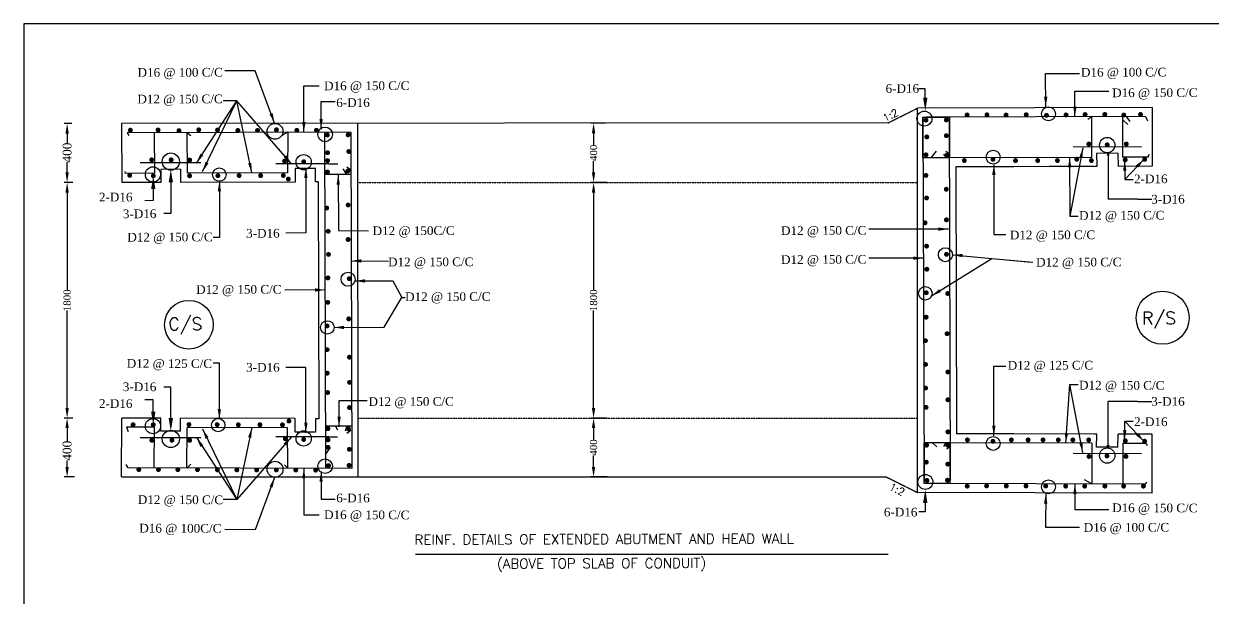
# Model space of a CAD drawing. Extents: x -298162 to 1078160, y -513173 to -216568.
# Drawn here: x 225857 to 267069, y -436826 to -416931 of the extents above; entities that cross this region are included whole.
import ezdxf

# ---------------------------------------------------------------- set-up
doc = ezdxf.new("R2010")
doc.units = 0
doc.header["$MEASUREMENT"] = 0
doc.linetypes.add('DASHED', pattern=[0.75, 0.5, -0.25])
doc.layers.get('DEFPOINTS').update_dxf_attribs({"linetype": 'CONTINUOUS'})
doc.layers.add('LINE', color=7, linetype='CONTINUOUS')
doc.styles.add('BIG', font='ROMANT.SHX')
doc.styles.add('SMALL', font='ROMANS.SHX')
doc.styles.get("Standard").update_dxf_attribs({"font": 'times.ttf', "height": 250})
doc.dimstyles.new('3', dxfattribs={"dimtxt": 225, "dimasz": 350, "dimexe": 100, "dimexo": 25, "dimgap": 9, "dimtad": 0, "dimdec": 0, "dimzin": 0, "dimdsep": 46, "dimtxsty": 'Standard', "dimcen": 0, "dimclrt": 256, "dimadec": 0, "dimazin": 0, "dimtfac": 1, "dimtdec": 0, "dimtofl": 0, "dimtmove": 2, "dimatfit": 3, "dimfxl": 1, "dimtolj": 1, "dimtzin": 0, "dimarcsym": 0})

# ---------------------------------------------------------------- blocks, each defined once
blk = doc.blocks.new('*D803')
at = {"layer": 'DEFPOINTS', "color": 0, "lineweight": -2}
for p in [(246082, -422430), (245600, -430586), (246082, -430586)]:
    blk.add_point(p, dxfattribs=at)
at = {"layer": 'LINE', "color": 0, "lineweight": -2}
for p, q in [((246057, -422430), (245500, -422430)), ((245600, -422780), (245600, -426158)), ((245600, -430236), (245600, -426858)), ((246057, -430586), (245500, -430586))]:
    blk.add_line(p, q, dxfattribs=at)
for points in [[(245541, -422780), (245658, -422780), (245600, -422430)], [(245541, -430236), (245658, -430236), (245600, -430586)]]:
    blk.add_solid(points, dxfattribs=at)
at = {"layer": 'LINE', "insert": (245600, -426508), "char_height": 250, "attachment_point": 5, "rotation": 90}
blk.add_mtext('\\A1;1800', dxfattribs=at)
blk = doc.blocks.new('*D804')
at = {"layer": 'DEFPOINTS', "color": 0, "lineweight": -2}
for p in [(227578, -422430), (227359, -430586), (227578, -430586)]:
    blk.add_point(p, dxfattribs=at)
at = {"layer": 'LINE', "color": 0, "lineweight": -2}
for p, q in [((227553, -422430), (227259, -422430)), ((227359, -422780), (227359, -426158)), ((227359, -430236), (227359, -426858)), ((227553, -430586), (227259, -430586))]:
    blk.add_line(p, q, dxfattribs=at)
for points in [[(227300, -422780), (227417, -422780), (227359, -422430)], [(227300, -430236), (227417, -430236), (227359, -430586)]]:
    blk.add_solid(points, dxfattribs=at)
at = {"layer": 'LINE', "insert": (227359, -426508), "char_height": 250, "attachment_point": 5, "rotation": 90}
blk.add_mtext('\\A1;1800', dxfattribs=at)
blk = doc.blocks.new('*D806')
at = {"layer": 'DEFPOINTS', "color": 0, "lineweight": -2}
for p in [(227583, -430586), (227359, -432628), (227635, -432628)]:
    blk.add_point(p, dxfattribs=at)
at = {"layer": 'LINE', "color": 0, "lineweight": -2}
for p, q in [((227558, -430586), (227259, -430586)), ((227359, -430936), (227359, -431383)), ((227359, -432278), (227359, -432054)), ((227610, -432628), (227259, -432628))]:
    blk.add_line(p, q, dxfattribs=at)
for points in [[(227300, -430936), (227417, -430936), (227359, -430586)], [(227300, -432278), (227417, -432278), (227359, -432628)]]:
    blk.add_solid(points, dxfattribs=at)
at = {"layer": 'LINE', "insert": (227359, -431718), "char_height": 250, "attachment_point": 5, "rotation": 90}
blk.add_mtext('\\A1;{\\H1.222x;\\C7;400}', dxfattribs=at)
blk = doc.blocks.new('*D808')
at = {"layer": 'DEFPOINTS', "color": 0, "lineweight": -2}
for p in [(246082, -430586), (245600, -432628), (246094, -432628)]:
    blk.add_point(p, dxfattribs=at)
at = {"layer": 'LINE', "color": 0, "lineweight": -2}
for p, q in [((246057, -430586), (245500, -430586)), ((245600, -430936), (245600, -431330)), ((245600, -432278), (245600, -431883)), ((246069, -432628), (245500, -432628))]:
    blk.add_line(p, q, dxfattribs=at)
for points in [[(245541, -430936), (245658, -430936), (245600, -430586)], [(245541, -432278), (245658, -432278), (245600, -432628)]]:
    blk.add_solid(points, dxfattribs=at)
at = {"layer": 'LINE', "insert": (245600, -431607), "char_height": 250, "attachment_point": 5, "rotation": 90}
blk.add_mtext('\\A1;400', dxfattribs=at)
blk = doc.blocks.new('*D809')
at = {"layer": 'DEFPOINTS', "color": 0, "lineweight": -2}
for p in [(227541, -420388), (227359, -422424), (227564, -422424)]:
    blk.add_point(p, dxfattribs=at)
at = {"layer": 'LINE', "color": 0, "lineweight": -2}
for p, q in [((227516, -420388), (227259, -420388)), ((227359, -420738), (227359, -421055)), ((227359, -422074), (227359, -421727)), ((227539, -422424), (227259, -422424))]:
    blk.add_line(p, q, dxfattribs=at)
for points in [[(227300, -420738), (227417, -420738), (227359, -420388)], [(227300, -422074), (227417, -422074), (227359, -422424)]]:
    blk.add_solid(points, dxfattribs=at)
at = {"layer": 'LINE', "insert": (227359, -421391), "char_height": 250, "attachment_point": 5, "rotation": 90}
blk.add_mtext('\\A1;{\\H1.222x;\\C7;400}', dxfattribs=at)
blk = doc.blocks.new('*D811')
at = {"layer": 'DEFPOINTS', "color": 0, "lineweight": -2}
for p in [(246038, -420373), (245600, -422430), (246038, -422430)]:
    blk.add_point(p, dxfattribs=at)
at = {"layer": 'LINE', "color": 0, "lineweight": -2}
for p, q in [((246013, -420373), (245500, -420373)), ((245600, -420723), (245600, -421125)), ((245600, -422080), (245600, -421678)), ((246013, -422430), (245500, -422430))]:
    blk.add_line(p, q, dxfattribs=at)
for points in [[(245541, -420723), (245658, -420723), (245600, -420373)], [(245541, -422080), (245658, -422080), (245600, -422430)]]:
    blk.add_solid(points, dxfattribs=at)
at = {"layer": 'LINE', "insert": (245600, -421401), "char_height": 250, "attachment_point": 5, "rotation": 90}
blk.add_mtext('\\A1;400', dxfattribs=at)

msp = doc.modelspace()

# ---------------------------------------------------------------- linework, layer by layer
at = {"layer": 'LINE', "color": 0}
for p, q in [((233871.088, -418560.502), (232825.179, -418563.757)), ((257090.721, -419181.294), (256868.596, -419181.985)), ((257091.688, -419491.868), (257090.721, -419181.294)), ((256823.064, -433165.296), (256823.064, -419850.773)), ((264952.394, -419825.471), (264958.749, -421867.336)), ((255797.499, -420363.555), (229242.442, -420388.422)), ((257012.796, -420167.809), (257049.261, -432737.823)), ((264726.509, -420143.801), (257134.537, -420167.43)), ((257920.292, -420164.984), (257956.756, -432734.853)), ((262861.139, -420149.606), (262727.146, -420247.132)), ((262865.531, -421560.843), (262861.139, -420149.606)), ((263941.911, -421557.493), (263937.537, -420152.025)), ((263937.854, -420253.892), (264106.819, -420415.405)), ((264057.806, -420145.882), (264180.266, -420312.658)), ((229242.442, -420388.422), (229248.797, -422430.287)), ((237184.017, -420681.332), (229433.59, -420705.34)), ((229433.59, -420705.34), (229496.188, -420797.947)), ((230377.8, -420702.515), (230382.178, -422109.133)), ((231512.169, -420698.985), (231516.547, -422105.603)), ((231512.169, -420698.985), (231642.17, -420800.203)), ((235003.47, -420689.645), (234794.512, -420801.211)), ((235003.475, -420688.118), (234998.794, -422094.765)), ((236276.521, -420684.156), (236312.774, -432332.025)), ((237184.017, -420681.332), (237220.287, -432334.85)), ((237448.046, -432627.646), (237436.241, -420380.749)), ((257927.19, -421571.179), (257019.694, -421574.003)), ((260001.377, -421565.139), (257207.915, -421573.833)), ((257297.805, -421571.179), (257478.84, -421339.057)), ((257823.946, -421571.179), (257740.142, -421441.023)), ((257927.19, -421443.226), (257804.099, -421350.67)), ((262865.517, -421556.225), (258151.543, -421570.896)), ((264579.325, -421195.13), (262215.278, -421202.487)), ((263769.755, -421417.285), (263029.863, -421419.587)), ((263029.863, -421419.587), (263031.275, -421873.335)), ((263769.745, -421413.877), (263771.167, -421871.032)), ((264730.887, -421550.419), (263941.897, -421552.874)), ((264812.662, -421550.419), (263941.897, -421552.874)), ((231987.947, -421741.134), (229885.151, -421747.679)), ((231289.25, -421970.185), (230608.628, -421972.303)), ((230608.628, -421972.303), (230610.04, -422426.051)), ((231289.25, -421970.185), (231290.662, -422423.932)), ((236422.401, -421778.614), (234594.672, -421784.303)), ((235964.638, -421938.911), (235260.837, -421941.102)), ((235260.837, -421941.102), (235262.302, -422411.571)), ((235966.096, -422407.401), (235964.638, -421938.911)), ((236422.401, -421778.614), (236735.264, -421777.64)), ((237055.179, -422148.91), (236918.7, -421955)), ((237190.499, -421997.465), (237045.918, -421892.145)), ((263031.275, -421873.335), (258152.532, -421888.52)), ((260158.747, -421882.276), (258152.532, -421888.52)), ((258152.532, -421888.52), (258178.564, -431127.63)), ((260158.747, -421882.276), (258972.531, -421885.968)), ((260158.747, -421882.276), (260081.788, -421882.515)), ((260158.747, -421882.276), (260081.788, -421882.515)), ((262916.884, -421873.691), (261400.925, -421878.409)), ((263031.275, -421873.335), (262954.315, -421873.575)), ((263031.275, -421873.335), (262954.315, -421873.575)), ((264958.749, -421867.336), (263771.167, -421871.032)), ((264958.749, -421867.336), (263771.167, -421871.032)), ((264958.749, -421867.336), (263771.167, -421871.032)), ((230610.04, -422426.051), (229248.797, -422430.287)), ((230382.178, -422109.133), (229386.937, -422112.231)), ((230951.71, -422426.13), (230955.06, -423502.463)), ((235262.302, -422411.571), (231290.662, -422423.932)), ((234998.794, -422094.765), (231516.547, -422105.603)), ((236056.327, -422407.12), (235966.096, -422407.401)), ((236057.132, -422409.451), (236077.667, -430609.015)), ((236057.132, -422409.451), (236057.132, -422409.451)), ((237190.969, -422148.487), (236283.473, -422151.312)), ((264007.841, -422325.101), (264295.653, -422325.101)), ((230344.057, -422588.044), (230345.517, -423056.845)), ((230345.517, -423056.845), (230052.704, -423057.757)), ((264446.829, -423004.72), (264946.605, -423003.164)), ((230955.06, -423502.463), (230707.295, -423503.234)), ((262102.293, -423590.343), (262390.105, -423590.343)), ((238952.935, -426415.904), (239068.976, -426415.904)), ((262102.293, -429425.726), (262390.105, -429425.726)), ((230955.06, -429513.606), (230707.295, -429512.835)), ((230951.71, -430589.939), (230955.06, -429513.606)), ((230345.517, -429959.223), (230052.704, -429958.312)), ((230344.057, -430428.024), (230345.517, -429959.223)), ((264446.829, -430011.349), (264946.605, -430012.904)), ((229242.442, -432627.646), (229248.797, -430585.781)), ((230610.04, -430590.018), (229248.797, -430585.781)), ((230608.628, -431043.766), (230610.04, -430590.018)), ((231289.25, -431045.884), (231290.662, -430592.136)), ((235262.302, -430604.497), (231290.662, -430592.136)), ((235260.837, -431074.967), (235262.302, -430604.497)), ((235966.096, -430608.668), (235964.638, -431077.157)), ((236077.667, -430609.015), (235966.096, -430608.668)), ((230382.178, -430906.935), (229411.925, -430903.915)), ((230377.8, -432313.553), (230382.178, -430906.935)), ((231289.25, -431045.884), (230608.628, -431043.766)), ((231512.169, -432317.084), (231516.547, -430910.466)), ((234998.794, -430921.304), (231516.547, -430910.466)), ((235003.475, -432327.95), (234998.794, -430921.304)), ((235964.638, -431077.157), (235260.837, -431074.967)), ((237215.72, -430867.504), (236308.225, -430864.68)), ((236660.445, -430865.93), (236724.394, -430989.471)), ((237055.179, -430867.159), (236990.865, -431041.403)), ((237190.499, -431018.603), (237045.918, -431123.923)), ((264007.841, -430690.967), (264295.653, -430690.967)), ((231987.947, -431274.935), (229885.151, -431268.39)), ((236422.401, -431237.455), (234594.672, -431231.766)), ((236309.366, -431237.103), (236725.394, -431237.103)), ((257959.896, -431442.145), (257052.401, -431439.321)), ((260001.377, -431450.93), (257207.915, -431442.235)), ((257348.618, -431442.673), (257496.954, -431583.482)), ((257808.362, -431441.674), (257724.558, -431571.83)), ((262865.517, -431459.844), (258151.543, -431445.172)), ((260158.747, -431133.793), (258178.564, -431127.63)), ((263031.275, -431142.733), (258178.564, -431127.63)), ((260158.747, -431133.793), (258972.531, -431130.101)), ((260158.747, -431133.793), (260081.788, -431133.553)), ((260158.747, -431133.793), (260081.788, -431133.553)), ((262916.884, -431142.377), (261400.925, -431137.659)), ((262865.531, -431455.225), (262861.139, -432866.462)), ((263031.275, -431142.733), (262954.315, -431142.494)), ((263031.275, -431142.733), (262954.315, -431142.494)), ((263029.863, -431596.481), (263031.275, -431142.733)), ((263769.745, -431602.191), (263771.167, -431145.036)), ((264958.749, -431148.732), (263771.167, -431145.036)), ((264958.749, -431148.732), (263771.167, -431145.036)), ((264958.749, -431148.732), (263771.167, -431145.036)), ((263941.911, -431458.575), (263937.537, -432864.043)), ((264730.887, -431465.65), (263941.897, -431463.194)), ((264730.887, -431465.65), (263941.897, -431463.194)), ((264952.394, -433190.597), (264958.749, -431148.732)), ((236310.016, -431849.739), (236489.746, -431608.057)), ((257959.896, -431570.099), (257836.805, -431662.654)), ((264579.325, -431820.939), (262215.278, -431813.581)), ((263769.755, -431598.784), (263029.863, -431596.481)), ((237220.287, -432334.85), (229470.304, -432310.729)), ((231512.169, -432317.084), (231642.708, -432179.574)), ((235003.475, -432327.95), (234892.74, -432206.169)), ((262861.139, -432866.462), (262607.147, -432721.641)), ((264726.509, -432872.268), (257134.537, -432848.639)), ((264952.394, -433190.597), (256823.064, -433165.296)), ((257091.688, -433524.2), (257090.721, -433834.775)), ((257090.721, -433834.775), (256868.596, -433834.083)), ((233871.088, -434455.567), (232825.179, -434452.312)), ((239435.06, -435299.922), (255805.901, -435299.922))]:
    msp.add_line(p, q, dxfattribs=at)
at = {"layer": 'LINE', "color": 0, "linetype": 'DASHED', "ltscale": 3}
for p, q in [((255797.499, -420363.555), (256823.064, -419850.773)), ((256817.114, -420291.71), (256823.064, -420291.71)), ((237436.225, -420743.518), (237436.592, -420743.518)), ((237438.217, -422430.287), (256823.064, -422430.287)), ((237446.078, -430585.823), (256830.925, -430585.823)), ((237436.225, -432272.55), (237436.592, -432272.55)), ((255747.765, -432627.646), (256823.064, -433165.296)), ((256817.114, -432724.358), (256823.064, -432724.358))]:
    msp.add_line(p, q, dxfattribs=at)
at = {"layer": 'LINE', "color": 0, "lineweight": -2}
msp.add_line((264952.394, -419825.471), (256823.064, -419850.773), dxfattribs=at)
at = {"layer": 'LINE', "color": 0, "linetype": 'ByBlock', "lineweight": -2}
for p, q in [((264726.509, -420143.801), (264789.203, -420296.385)), ((264812.662, -421550.419), (264851.478, -421440.727)), ((229386.937, -422112.231), (229368.456, -422050.983)), ((229411.925, -430903.915), (229473.413, -431046.955)), ((264730.887, -431465.65), (264779.864, -431534.86)), ((229470.304, -432310.729), (229405.691, -432192.9)), ((229242.442, -432627.646), (255747.765, -432627.646)), ((264726.509, -432872.268), (264773.58, -432797.674))]:
    msp.add_line(p, q, dxfattribs=at)
at = {"layer": 'LINE', "color": 0}
for points in [[(225857.065, -459716.504), (286362.265, -459716.504), (286362.265, -416930.684), (225857.065, -416930.684)], [(257012.796, -420167.809), (257927.19, -420167.809), (257927.19, -421571.179), (257012.796, -421571.179)], [(257045.502, -432845.516), (257959.896, -432845.516), (257959.896, -431442.145), (257045.502, -431442.145)]]:
    msp.add_lwpolyline(points, close=True, dxfattribs=at)
for points, const_width in [([(257075.279, -420268.398, 1), (257159.465, -420268.398, 1)], 84.186), ([(257781.32, -420261.178, 1), (257865.506, -420261.178, 1)], 84.186), ([(258501.209, -420086.752, 1), (258585.395, -420086.752, 1)], 84.186), ([(258571.332, -420108.731, -1), (258525.957, -420108.872, -1)], 45.375), ([(259187.173, -420083.996, 1), (259271.359, -420083.996, 1)], 84.186), ([(259251.954, -420106.613, -1), (259206.579, -420106.754, -1)], 45.375), ([(259257.296, -420105.975, -1), (259211.921, -420106.116, -1)], 45.375), ([(259850.055, -420090.422, 1), (259934.241, -420090.422, 1)], 84.186), ([(259920.178, -420112.401, -1), (259874.803, -420112.542, -1)], 45.375), ([(259932.575, -420104.494, -1), (259887.201, -420104.636, -1)], 45.375), ([(260548.339, -420079.759, 1), (260632.525, -420079.759, 1)], 84.186), ([(260613.197, -420102.376, -1), (260567.822, -420102.517, -1)], 45.375), ([(260618.462, -420101.738, -1), (260573.087, -420101.879, -1)], 45.375), ([(261251.726, -420100.441, 1), (261335.912, -420100.441, 1)], 84.186), ([(261293.819, -420100.258, -1), (261248.444, -420100.399, -1)], 45.375), ([(261321.849, -420122.42, -1), (261276.474, -420122.561, -1)], 45.375), ([(261929.242, -420086.752, 1), (262013.428, -420086.752, 1)], 84.186), ([(261974.441, -420098.139, -1), (261929.066, -420098.28, -1)], 45.375), ([(261999.365, -420108.731, -1), (261953.99, -420108.872, -1)], 45.375), ([(262590.282, -420073.404, 1), (262674.468, -420073.404, 1)], 84.186), ([(262655.062, -420096.021, -1), (262609.687, -420096.162, -1)], 45.375), ([(262660.405, -420095.383, -1), (262615.03, -420095.524, -1)], 45.375), ([(263270.904, -420071.286, 1), (263355.089, -420071.286, 1)], 84.186), ([(263335.684, -420093.903, -1), (263290.309, -420094.044, -1)], 45.375), ([(263341.026, -420093.264, -1), (263295.652, -420093.406, -1)], 45.375), ([(263928.838, -420091.834, 1), (264013.024, -420091.834, 1)], 84.186), ([(263998.961, -420113.812, -1), (263953.586, -420113.954, -1)], 45.375), ([(264016.306, -420091.784, -1), (263970.931, -420091.925, -1)], 45.375), ([(264509.29, -420070.049, 1), (264593.476, -420070.049, 1)], 84.186), ([(264579.413, -420092.028, -1), (264534.038, -420092.169, -1)], 45.375), ([(264596.561, -420072.962, -1), (264551.186, -420073.103, -1)], 45.375), ([(229509.452, -420615.568, 1), (229593.638, -420615.568, 1)], 84.186), ([(230468.183, -420608.724, 1), (230552.369, -420608.724, 1)], 84.186), ([(231190.677, -420631.916, 1), (231274.863, -420631.916, 1)], 84.186), ([(231226.452, -420663.723, -1), (231181.077, -420663.864, -1)], 45.375), ([(231877.964, -420603.197, 1), (231962.15, -420603.197, 1)], 84.186), ([(232527.396, -420607.076, 1), (232611.582, -420607.076, 1)], 84.186), ([(233232.554, -420625.701, 1), (233316.74, -420625.701, 1)], 84.186), ([(233268.317, -420657.368, -1), (233222.942, -420657.509, -1)], 45.375), ([(233913.179, -420623.625, 1), (233997.365, -420623.625, 1)], 84.186), ([(233948.938, -420655.249, -1), (233903.564, -420655.391, -1)], 45.375), ([(234569.389, -420600.71, 1), (234653.575, -420600.71, 1)], 84.186), ([(234629.56, -420653.131, -1), (234584.185, -420653.272, -1)], 45.375), ([(235274.429, -420619.467, 1), (235358.614, -420619.467, 1)], 84.186), ([(235310.182, -420651.013, -1), (235264.807, -420651.154, -1)], 45.375), ([(235955.117, -420619.019, 1), (236039.303, -420619.019, 1)], 84.186), ([(235990.804, -420648.894, -1), (235945.429, -420649.035, -1)], 45.375), ([(236332.47, -420783.64, 1), (236416.655, -420783.64, 1)], 84.186), ([(237052.191, -420776.422, 1), (237136.377, -420776.422, 1)], 84.186), ([(257103.407, -420847.812, 1), (257187.593, -420847.812, 1)], 84.186), ([(257781.212, -420807.216, 1), (257865.398, -420807.216, 1)], 84.186), ([(262715.758, -421094.532, 1), (262799.944, -421094.532, 1)], 84.186), ([(263353.981, -421121.456, 1), (263438.167, -421121.456, 1)], 84.186), ([(263419.02, -421142.858, -1), (263373.646, -421142.999, -1)], 45.375), ([(264017.883, -421094.462, 1), (264102.069, -421094.462, 1)], 84.186), ([(230243.912, -421641.625, 1), (230328.098, -421641.625, 1)], 84.186), ([(230921.56, -421643.34, 1), (231005.746, -421643.34, 1)], 84.186), ([(231564.607, -421649.021, 1), (231648.793, -421649.021, 1)], 84.186), ([(236341.449, -421395.861, 1), (236425.635, -421395.861, 1)], 84.186), ([(236342.301, -421669.471, 1), (236426.487, -421669.471, 1)], 84.186), ([(237076.705, -421355.264, 1), (237160.891, -421355.264, 1)], 84.186), ([(257075.066, -421469.03, 1), (257159.252, -421469.03, 1)], 84.186), ([(257806.048, -421482.726, 1), (257890.234, -421482.726, 1)], 84.186), ([(257905.312, -421517.333, -1), (257859.938, -421517.474, -1)], 45.375), ([(258404.058, -421668.041, 1), (258488.244, -421668.041, 1)], 84.186), ([(259396.886, -421624.079, 1), (259481.072, -421624.079, 1)], 84.186), ([(259458.108, -421601.602, -1), (259412.733, -421601.743, -1)], 45.375), ([(259467.009, -421646.058, -1), (259421.634, -421646.199, -1)], 45.375), ([(260177.394, -421668.041, 1), (260261.58, -421668.041, 1)], 84.186), ([(260946.394, -421668.041, 1), (261030.58, -421668.041, 1)], 84.186), ([(261629.394, -421668.041, 1), (261713.58, -421668.041, 1)], 84.186), ([(262323.914, -421597.727, -1), (262278.54, -421597.868, -1)], 45.375), ([(262301.504, -421620.484, 1), (262385.69, -421620.484, 1)], 84.186), ([(262371.627, -421642.463, -1), (262326.252, -421642.604, -1)], 45.375), ([(262807.394, -421668.041, 1), (262891.58, -421668.041, 1)], 84.186), ([(263977.235, -421643.973, 1), (264061.42, -421643.973, 1)], 84.186), ([(264024.67, -421643.265, -1), (263979.295, -421643.406, -1)], 45.375), ([(264654.553, -421627.792, 1), (264738.739, -421627.792, 1)], 84.186), ([(234850.03, -421686.721, 1), (234934.216, -421686.721, 1)], 84.186), ([(235513.7, -421708.147, 1), (235597.886, -421708.147, 1)], 84.186), ([(235578.48, -421708.077, -1), (235533.105, -421708.218, -1)], 45.375), ([(236337.73, -422060.82, 1), (236421.916, -422060.82, 1)], 84.186), ([(237044.09, -422030.775, 1), (237128.276, -422030.775, 1)], 84.186), ([(258474.181, -421690.02, -1), (258428.806, -421690.161, -1)], 45.375), ([(260247.517, -421690.02, -1), (260202.142, -421690.161, -1)], 45.375), ([(261016.517, -421690.02, -1), (260971.142, -421690.161, -1)], 45.375), ([(261699.517, -421690.02, -1), (261654.142, -421690.161, -1)], 45.375), ([(262877.517, -421690.02, -1), (262832.142, -421690.161, -1)], 45.375), ([(264724.676, -421649.77, -1), (264679.301, -421649.912, -1)], 45.375), ([(229485.313, -422180.435, 1), (229569.498, -422180.435, 1)], 84.186), ([(229549.36, -422157.689, -1), (229503.985, -422157.83, -1)], 45.375), ([(230302.421, -422196.815, 1), (230386.607, -422196.815, 1)], 84.186), ([(230355.898, -422147.431, -1), (230310.523, -422147.572, -1)], 45.375), ([(231558.387, -422196.101, 1), (231642.573, -422196.101, 1)], 84.186), ([(232539.79, -422192.975, 1), (232623.975, -422192.975, 1)], 84.186), ([(233276.435, -422187.97, 1), (233360.62, -422187.97, 1)], 84.186), ([(234021.739, -422189.213, 1), (234105.925, -422189.213, 1)], 84.186), ([(234806.556, -422186, 1), (234890.742, -422186, 1)], 84.186), ([(234980.101, -422308.439, 1), (235064.287, -422308.439, 1)], 84.186), ([(235045.382, -422331.05, -1), (235000.007, -422331.192, -1)], 45.375), ([(257075.029, -422182.961, 1), (257159.215, -422182.961, 1)], 84.186), ([(257778.301, -422661.471, 1), (257862.487, -422661.471, 1)], 84.186), ([(236311.595, -423311.507, 1), (236395.781, -423311.507, 1)], 84.186), ([(237052.982, -423206.482, 1), (237137.167, -423206.482, 1)], 84.186), ([(257095.251, -422963.471, 1), (257179.436, -422963.471, 1)], 84.186), ([(236353.688, -423311.507, -1), (236308.313, -423311.648, -1)], 45.375), ([(257785.71, -423719.972, 1), (257869.895, -423719.972, 1)], 84.186), ([(236362.522, -424118.007, 1), (236446.708, -424118.007, 1)], 84.186), ([(257044.323, -423824.997, 1), (257128.509, -423824.997, 1)], 84.186), ([(237053.784, -424401.818, 1), (237137.97, -424401.818, 1)], 84.186), ([(236373.612, -424918.707, 1), (236457.798, -424918.707, 1)], 84.186), ([(257095.251, -424631.497, 1), (257179.436, -424631.497, 1)], 84.186), ([(257786.513, -424915.308, 1), (257870.698, -424915.308, 1)], 84.186), ([(236352.415, -425732.558, 1), (236436.601, -425732.558, 1)], 84.186), ([(237091.536, -425759.341, 1), (237175.721, -425759.341, 1)], 84.186), ([(237179.003, -425759.2, -1), (237133.629, -425759.341, -1)], 45.375), ([(257106.34, -425432.197, 1), (257190.526, -425432.197, 1)], 84.186), ([(236348.068, -426579.144, 1), (236432.254, -426579.144, 1)], 84.186), ([(236390.312, -426576.458, -1), (236344.937, -426576.599, -1)], 45.375), ([(257085.143, -426246.049, 1), (257169.329, -426246.049, 1)], 84.186), ([(257824.264, -426272.832, 1), (257908.45, -426272.832, 1)], 84.186), ([(236324.305, -427395.237, 1), (236408.491, -427395.237, 1)], 84.186), ([(236366.398, -427395.237, -1), (236321.024, -427395.378, -1)], 45.375), ([(237073.762, -427151.337, 1), (237157.947, -427151.337, 1)], 84.186), ([(257080.796, -427092.634, 1), (257164.982, -427092.634, 1)], 84.186), ([(257806.49, -427664.827, 1), (257890.676, -427664.827, 1)], 84.186), ([(236326.532, -428215.824, 1), (236410.718, -428215.824, 1)], 84.186), ([(236368.94, -428211.983, -1), (236323.566, -428212.124, -1)], 45.375), ([(257057.034, -427908.727, 1), (257141.219, -427908.727, 1)], 84.186), ([(237100.34, -428477.898, 1), (237184.525, -428477.898, 1)], 84.186), ([(237187.477, -428481.687, -1), (237142.102, -428481.828, -1)], 45.375), ([(236328.971, -429033.136, 1), (236413.157, -429033.136, 1)], 84.186), ([(236371.482, -429028.729, -1), (236326.108, -429028.87, -1)], 45.375), ([(257059.26, -428729.314, 1), (257143.446, -428729.314, 1)], 84.186), ([(257833.068, -428991.388, 1), (257917.254, -428991.388, 1)], 84.186), ([(237100.34, -429351.471, 1), (237184.525, -429351.471, 1)], 84.186), ([(237187.477, -429355.26, -1), (237142.102, -429355.401, -1)], 45.375), ([(236345.73, -429702.697, 1), (236429.915, -429702.697, 1)], 84.186), ([(236387.822, -429702.768, 1), (236342.448, -429702.627, 1)], 45.375), ([(257061.699, -429546.627, 1), (257145.885, -429546.627, 1)], 84.186), ([(237100.34, -430223.471, 1), (237184.525, -430223.471, 1)], 84.186), ([(237187.477, -430227.26, -1), (237142.102, -430227.401, -1)], 45.375), ([(257078.458, -430216.187, 1), (257162.644, -430216.187, 1)], 84.186), ([(257120.551, -430216.258, 1), (257075.176, -430216.117, 1)], 45.375), ([(257833.068, -429953.471, 1), (257917.254, -429953.471, 1)], 84.186), ([(235002.564, -430690.635, 1), (235086.75, -430690.635, 1)], 84.186), ([(235045.382, -430685.018, 1), (235000.007, -430684.877, 1)], 45.375), ([(229602.004, -430818.237, 1), (229686.19, -430818.237, 1)], 84.186), ([(229667.239, -430840.991, 1), (229621.864, -430840.85, 1)], 45.375), ([(230300.756, -430816.435, 1), (230384.941, -430816.435, 1)], 84.186), ([(231538.376, -430812.494, 1), (231622.562, -430812.494, 1)], 84.186), ([(231596.658, -430834.302, 1), (231551.284, -430834.161, 1)], 45.375), ([(232517.036, -430815.479, 1), (232601.222, -430815.479, 1)], 84.186), ([(232575.531, -430837.349, 1), (232530.156, -430837.207, 1)], 45.375), ([(233247.623, -430819.609, 1), (233331.809, -430819.609, 1)], 84.186), ([(233312.333, -430842.367, 1), (233266.958, -430842.226, 1)], 45.375), ([(233996.88, -430818.926, 1), (234081.066, -430818.926, 1)], 84.186), ([(234055.671, -430840.879, 1), (234010.297, -430840.738, 1)], 45.375), ([(234777.577, -430821.732, 1), (234861.763, -430821.732, 1)], 84.186), ([(234844.27, -430879.876, 1), (234798.895, -430879.735, 1)], 45.375), ([(236354.301, -430955.471, 1), (236438.487, -430955.471, 1)], 84.186), ([(237066.935, -430964.273, 1), (237151.12, -430964.273, 1)], 84.186), ([(257833.068, -431065.471, 1), (257917.254, -431065.471, 1)], 84.186), ([(230251.531, -431360.228, 1), (230335.717, -431360.228, 1)], 84.186), ([(230948.671, -431355.727, 1), (231032.856, -431355.727, 1)], 84.186), ([(230991.87, -431348.8, 1), (230946.495, -431348.658, 1)], 45.375), ([(231561.395, -431357.488, 1), (231645.58, -431357.488, 1)], 84.186), ([(231604.547, -431350.706, 1), (231559.172, -431350.565, 1)], 45.375), ([(234875.538, -431303.238, 1), (234959.723, -431303.238, 1)], 84.186), ([(234957.795, -431288.843, 1), (234912.42, -431288.702, 1)], 45.375), ([(235513.7, -431330.609, 1), (235597.886, -431330.609, 1)], 84.186), ([(235578.48, -431307.992, 1), (235533.105, -431307.85, 1)], 45.375), ([(236354.301, -431341.471, 1), (236438.487, -431341.471, 1)], 84.186), ([(257094.857, -431526.308, 1), (257179.043, -431526.308, 1)], 84.186), ([(257825.748, -431527.291, 1), (257909.933, -431527.291, 1)], 84.186), ([(258511.969, -431343.053, 1), (258596.155, -431343.053, 1)], 84.186), ([(258576.82, -431320.436, 1), (258531.445, -431320.295, 1)], 45.375), ([(259394.507, -431391.743, 1), (259478.692, -431391.743, 1)], 84.186), ([(259458.108, -431414.467, 1), (259412.733, -431414.326, 1)], 45.375), ([(259459.358, -431369.126, 1), (259413.983, -431368.985, 1)], 45.375), ([(260032.23, -431343.053, 1), (260116.416, -431343.053, 1)], 84.186), ([(260097.081, -431320.436, 1), (260051.706, -431320.295, 1)], 45.375), ([(260614.23, -431343.053, 1), (260698.416, -431343.053, 1)], 84.186), ([(260679.081, -431320.436, 1), (260633.706, -431320.295, 1)], 45.375), ([(261129.23, -431343.053, 1), (261213.416, -431343.053, 1)], 84.186), ([(261194.081, -431320.436, 1), (261148.706, -431320.295, 1)], 45.375), ([(261660.23, -431343.053, 1), (261744.416, -431343.053, 1)], 84.186), ([(261725.081, -431320.436, 1), (261679.706, -431320.295, 1)], 45.375), ([(262163.23, -431343.053, 1), (262247.416, -431343.053, 1)], 84.186), ([(262228.081, -431320.436, 1), (262182.706, -431320.295, 1)], 45.375), ([(262713.23, -431343.053, 1), (262797.416, -431343.053, 1)], 84.186), ([(262778.081, -431320.436, 1), (262732.706, -431320.295, 1)], 45.375), ([(263982.5, -431373.273, 1), (264066.686, -431373.273, 1)], 84.186), ([(264024.67, -431372.804, 1), (263979.295, -431372.662, 1)], 45.375), ([(264650.233, -431389.103, 1), (264734.419, -431389.103, 1)], 84.186), ([(264714.545, -431411.855, 1), (264669.17, -431411.713, 1)], 45.375), ([(236355.114, -431602.586, 1), (236439.299, -431602.586, 1)], 84.186), ([(237095.23, -431669.154, 1), (237179.416, -431669.154, 1)], 84.186), ([(257133.754, -431540.104, 1), (257088.379, -431539.963, 1)], 45.375), ([(262722.259, -431918.418, 1), (262806.444, -431918.418, 1)], 84.186), ([(263346.17, -431899.264, 1), (263430.356, -431899.264, 1)], 84.186), ([(263411.021, -431876.647, 1), (263365.646, -431876.506, 1)], 45.375), ([(263419.02, -431873.211, 1), (263373.646, -431873.07, 1)], 45.375), ([(264004.374, -431915.926, 1), (264088.56, -431915.926, 1)], 84.186), ([(229800.428, -432370.726, 1), (229884.614, -432370.726, 1)], 84.186), ([(229865.208, -432348.109, 1), (229819.833, -432347.968, 1)], 45.375), ([(230481.05, -432372.844, 1), (230565.235, -432372.844, 1)], 84.186), ([(230545.83, -432350.227, 1), (230500.455, -432350.086, 1)], 45.375), ([(231153.947, -432373.607, 1), (231238.133, -432373.607, 1)], 84.186), ([(231226.452, -432352.346, 1), (231181.077, -432352.204, 1)], 45.375), ([(231834.743, -432375.788, 1), (231918.928, -432375.788, 1)], 84.186), ([(231907.073, -432354.464, 1), (231861.698, -432354.323, 1)], 45.375), ([(232522.844, -432379.199, 1), (232607.03, -432379.199, 1)], 84.186), ([(232587.695, -432356.582, 1), (232542.32, -432356.441, 1)], 45.375), ([(233196.312, -432380.137, 1), (233280.498, -432380.137, 1)], 84.186), ([(233268.317, -432358.701, 1), (233222.942, -432358.56, 1)], 45.375), ([(233884.158, -432383.436, 1), (233968.344, -432383.436, 1)], 84.186), ([(233948.938, -432360.819, 1), (233903.564, -432360.678, 1)], 45.375), ([(234564.78, -432385.554, 1), (234648.966, -432385.554, 1)], 84.186), ([(234629.56, -432362.937, 1), (234584.185, -432362.796, 1)], 45.375), ([(235238.618, -432386.635, 1), (235322.804, -432386.635, 1)], 84.186), ([(235926.023, -432389.791, 1), (236010.209, -432389.791, 1)], 84.186), ([(236375.302, -432235.501, 1), (236459.487, -432235.501, 1)], 84.186), ([(236433.592, -432257.311, 1), (236388.217, -432257.17, 1)], 45.375), ([(237085.854, -432226.162, 1), (237170.039, -432226.162, 1)], 84.186), ([(257109.162, -432097.606, 1), (257063.787, -432097.464, 1)], 45.375), ([(257087.842, -432116.076, 1), (257172.028, -432116.076, 1)], 84.186), ([(257827.958, -432182.645, 1), (257912.144, -432182.645, 1)], 84.186), ([(235310.182, -432365.056, 1), (235264.807, -432364.915, 1)], 45.375), ([(235990.804, -432367.174, 1), (235945.429, -432367.033, 1)], 45.375), ([(257108.03, -432748.992, 1), (257192.216, -432748.992, 1)], 84.186), ([(257818.582, -432739.653, 1), (257902.768, -432739.653, 1)], 84.186), ([(258503.994, -432944.851, 1), (258588.18, -432944.851, 1)], 84.186), ([(258568.845, -432922.234, 1), (258523.47, -432922.093, 1)], 45.375), ([(259174.614, -432936.018, 1), (259258.8, -432936.018, 1)], 84.186), ([(259239.465, -432913.401, 1), (259194.09, -432913.26, 1)], 45.375), ([(259251.954, -432909.456, 1), (259206.579, -432909.315, 1)], 45.375), ([(259856.695, -432938.07, 1), (259940.881, -432938.07, 1)], 84.186), ([(259921.546, -432915.453, 1), (259876.171, -432915.312, 1)], 45.375), ([(259932.575, -432911.574, 1), (259887.201, -432911.433, 1)], 45.375), ([(260539.588, -432939.896, 1), (260623.774, -432939.896, 1)], 84.186), ([(260604.439, -432917.279, 1), (260559.064, -432917.138, 1)], 45.375), ([(260613.197, -432913.692, 1), (260567.822, -432913.551, 1)], 45.375), ([(261222.752, -432941.402, 1), (261306.938, -432941.402, 1)], 84.186), ([(261287.603, -432918.785, 1), (261242.229, -432918.644, 1)], 45.375), ([(261293.819, -432915.811, 1), (261248.444, -432915.67, 1)], 45.375), ([(261916.443, -432944.851, 1), (262000.628, -432944.851, 1)], 84.186), ([(261974.441, -432917.929, 1), (261929.066, -432917.788, 1)], 45.375), ([(261981.293, -432922.234, 1), (261935.919, -432922.093, 1)], 45.375), ([(262574.735, -432946.452, 1), (262658.921, -432946.452, 1)], 84.186), ([(262639.586, -432923.835, 1), (262594.211, -432923.694, 1)], 45.375), ([(262655.062, -432920.048, 1), (262609.687, -432919.906, 1)], 45.375), ([(263272.443, -432944.851, 1), (263356.628, -432944.851, 1)], 84.186), ([(263335.684, -432922.166, 1), (263290.309, -432922.025, 1)], 45.375), ([(263337.293, -432922.234, 1), (263291.919, -432922.093, 1)], 45.375), ([(263923.443, -432944.851, 1), (264007.628, -432944.851, 1)], 84.186), ([(263988.293, -432922.234, 1), (263942.919, -432922.093, 1)], 45.375), ([(264016.306, -432924.284, 1), (263970.931, -432924.143, 1)], 45.375), ([(264609.443, -432944.851, 1), (264693.628, -432944.851, 1)], 84.186), ([(264674.293, -432922.234, 1), (264628.919, -432922.093, 1)], 45.375), ([(264696.927, -432926.403, 1), (264651.553, -432926.261, 1)], 45.375)]:
    msp.add_lwpolyline(points, format="xyb", close=True, dxfattribs=dict(at, const_width=const_width))
for points in [[(263427.153, -421492.287), (263431.213, -423007.881)], [(264446.829, -423004.72), (264446.829, -423004.72), (263431.213, -423007.881)], [(263427.153, -431523.782), (263431.213, -430008.188)], [(264446.829, -430011.349), (264446.829, -430011.349), (263431.213, -430008.188)]]:
    msp.add_lwpolyline(points, dxfattribs=at)
for centre, radius in [((261363.166, -420047.802), 241.39), ((257064.18, -420213.9), 259.029), ((234562.574, -420656.057), 274.851), ((236297.621, -420761.504), 253.394), ((263396.16, -421130.061), 265.572), ((230952.269, -421703.962), 298.79), ((235555.418, -421724.604), 264.322), ((259447.031, -421551.212), 240.19), ((230333.211, -422147.502), 263.596), ((232632.439, -422155.467), 231.827), ((257788.589, -424928.365), 243.204), ((237092.854, -425778.722), 243.204), ((257093.085, -426265.395), 233.319), ((231576.421, -427353.567), 842.764), ((265317.278, -427111.602), 918.613), ((236374.304, -427447.015), 233.319), ((230333.211, -430868.567), 263.596), ((232593.923, -430831.738), 231.827), ((230952.269, -431312.107), 298.79), ((235555.418, -431291.464), 264.322), ((259447.031, -431464.856), 240.19), ((263396.16, -431886.008), 265.572), ((234562.574, -432360.011), 274.851), ((236297.621, -432254.565), 253.394), ((257096.886, -432799.424), 259.029), ((261363.166, -432968.266), 241.39)]:
    msp.add_circle(centre, radius, dxfattribs=at)
for points in [[(257016.063, -419492.104), (257167.313, -419491.633), (257093.1, -419945.616)], [(263368.82, -421492.468), (263426.781, -421372.741), (263485.486, -421492.105)], [(231027.334, -422425.894), (230876.085, -422426.365), (230950.297, -421972.382)], [(230419.885, -422653.146), (230268.636, -422653.617), (230342.849, -422199.634)], [(230419.885, -430362.922), (230268.636, -430362.452), (230342.849, -430816.435)], [(231027.334, -430590.174), (230876.085, -430589.703), (230950.297, -431043.687)], [(263368.82, -431523.6), (263426.781, -431643.327), (263485.486, -431523.963)], [(257016.063, -433523.965), (257167.313, -433524.436), (257093.1, -433070.452)]]:
    msp.add_solid(points, dxfattribs=at)

# ---------------------------------------------------------------- texts
for s, rotation, p in [('D16 @ 100 C/C', 0.1783266, (229799.403, -418767.142)), ('D16 @ 100 C/C', 0.1783266, (262488.21, -418762.471)), ('D16 @ 150 C/C', 0.1783266, (236261.909, -419232.053)), (' 6-D16', 0.1783266, (255604.187, -419324.751)), ('D12 @ 150 C/C', 0.1783266, (229793.483, -419690.446)), (' 6-D16', 0.1783266, (236570.385, -419813.54)), ('D16 @ 150 C/C', 0.1783266, (263567.615, -419472.557)), ('2-D16', 0.1783266, (264326.632, -422454.599)), ('2-D16 ', 0.1783266, (228461.598, -423084.216)), (' 3-D16 ', 0.1783266, (264808.187, -423158.151)), ('3-D16 ', 0.1783266, (229290.408, -423664.555)), ('D12 @ 150 C/C', 0.1783266, (262421.084, -423719.841)), ('3-D16 ', 0.1783266, (233561.141, -424338.681)), ('D12 @ 150C/C', 0.1783266, (237943.394, -424251.471)), ('D12 @ 150 C/C', 0.1783266, (252094.765, -424244.706)), ('D12 @ 150 C/C', 0.1783266, (229445.32, -424473.655)), ('D12 @ 150 C/C', 0.1783266, (260023.394, -424398.471)), ('D12 @ 150 C/C', 0.1783266, (238478.871, -425333.318)), ('D12 @ 150 C/C', 0.1783266, (252094.765, -425248.448)), ('D12 @ 150 C/C', 0.1783266, (260932.58, -425340.757)), ('D12 @ 150 C/C', 0.1783266, (231828.823, -426286.202)), ('D12 @ 150 C/C', 0.1783266, (239069.005, -426536.433)), ('D12 @ 125 C/C', 359.8216734, (229423.858, -428843.372)), ('D12 @ 125 C/C', 0.1783266, (259949.944, -428912.766)), ('3-D16 ', 359.8216734, (233560.204, -428978.346)), ('3-D16 ', 359.8216734, (229289.471, -429652.472)), ('D12 @ 150 C/C', 359.8216734, (262420.147, -429597.186)), ('2-D16 ', 359.8216734, (228460.661, -430232.811)), ('D12 @ 150 C/C', 0.1783266, (237801.411, -430167.978)), (' 3-D16 ', 359.8216734, (264807.251, -430158.876)), ('2-D16', 359.8216734, (264325.695, -430862.428)), ('D12 @ 150 C/C', 359.8216734, (229807.561, -433561.581)), (' 6-D16', 359.8216734, (236569.448, -433503.487)), ('D16 @ 150 C/C', 359.8216734, (263566.678, -433844.47)), ('D16 @ 150 C/C', 359.8216734, (236260.972, -434084.974)), (' 6-D16', 359.8216734, (255544.54, -433992.276)), ('D16 @ 100C/C', 359.8216734, (229860.042, -434549.885)), ('D16 @ 100 C/C', 0.1783266, (262583.394, -434528.471))]:
    msp.add_text(s, height=300.96, rotation=rotation, dxfattribs=at).set_placement(p)
for s, height, rotation, style, p in [('1:2', 253, 26.7496885, 'SMALL', (255700.88, -420332.256)), ('R/S', 435.6, 0.1783266, 'BIG', (264604.242, -427343.146)), ('C/S', 435.6, 0.1783266, 'BIG', (230867.754, -427546.823)), ('1:2', 253, 333.2503115, 'SMALL', (255817.186, -433048.646)), ('REINF. DETAILS OF EXTENDED ABUTMENT AND HEAD WALL', 340.3125, 0.1783266, 'BIG', (239395.705, -434970.171)), ('(ABOVE TOP SLAB OF CONDUIT)', 340.3125, 0.1783266, 'BIG', (242251.896, -435800.212))]:
    msp.add_text(s, height=height, rotation=rotation, dxfattribs=dict(at, style=style)).set_placement(p)

# ---------------------------------------------------------------- dimensions: what is measured, and where the dimension line sits
for base, p1, p2, picture, middle in [((227358.778, -422424.5), (227541.039, -420388.422), (227563.822, -422424.5), '*D809', (227358.778, -421391.04)), ((227358.778, -432627.646), (227583.083, -430585.781), (227635.259, -432627.646), '*D806', (227358.778, -431718.265))]:
    dim = msp.add_linear_dim(base=base, p1=p1, p2=p2, angle=90, text='{\\H1.222x;\\C7;400}', dimstyle='3', dxfattribs=at)
    dim.commit()
    dim.dimension.update_dxf_attribs({"geometry": picture, "text_midpoint": middle, "dimtype": 160})
for base, p1, p2, text, picture, middle in [((245599.627, -422430.287), (246037.54, -420372.695), (246037.888, -422430.287), '400', '*D811', (245599.627, -421401.491)), ((227358.778, -430585.781), (227577.908, -422430.287), (227577.908, -430585.781), '1800', '*D804', (227358.778, -426508.034)), ((245599.627, -432627.646), (246081.714, -430585.781), (246093.642, -432627.646), '400', '*D808', (245599.627, -431606.714))]:
    dim = msp.add_linear_dim(base=base, p1=p1, p2=p2, angle=90, text=text, dimstyle='3', dxfattribs=at)
    dim.commit()
    dim.dimension.update_dxf_attribs({"geometry": picture, "text_midpoint": middle})
dim = msp.add_linear_dim(base=(245599.627, -430585.781), p1=(246081.714, -422430.287), p2=(246081.714, -430585.781), angle=90, text='1800', dimstyle='3', override={"dimtxt": 300}, dxfattribs=at)
dim.commit()
dim.dimension.update_dxf_attribs({"geometry": '*D803', "text_midpoint": (245599.627, -426508.034)})

# ---------------------------------------------------------------- leaders
for points, override in [([(234547.3, -420371.912), (233871.088, -418560.502)], {"dimgap": 9, "dimtad": 0}), ([(261266.297, -419809.958), (261263.533, -418654.999), (262440.483, -418651.336)], {"dimgap": 9, "dimtad": 0}), ([(235560.492, -420686.385), (235565.087, -419077.23), (236092.105, -419077.23)], {"dimgap": 9, "dimtad": 0}), ([(262277.44, -420151.036), (262274.677, -419263.077), (263451.626, -419259.414)], {"dimgap": 9, "dimtad": 0}), ([(231835.864, -421756.139), (233235.213, -419602.621)], {"dimgap": 9, "dimtad": 0}), ([(232053.656, -422052.395), (233235.213, -419602.621)], {"dimgap": 9, "dimtad": 0}), ([(235136.822, -421782.615), (233235.213, -419602.621), (232770.381, -419604.068)], {"dimgap": 9, "dimtad": 0}), ([(233757.733, -422098.627), (233235.213, -419602.621)], {"dimgap": 9, "dimtad": 0}), ([(236160.197, -420575.551), (236157.222, -419619.61), (236649.556, -419618.078)], {"dimgap": 9, "dimtad": 0}), ([(262095.15, -421556.308), (262102.293, -423590.343)], {"dimgap": 9, "dimtad": 0}), ([(262552.122, -421222.899), (262102.293, -423590.343)], {"dimgap": 9, "dimtad": 0}), ([(235630.309, -421920.047), (235635.215, -424176.45), (234937.735, -424178.621)], {"dimgap": 9, "dimtad": 0}), ([(259469.158, -421814.44), (259469.158, -424230.396), (259885.541, -424230.396)], {"dimgap": 9, "dimtad": 0, "dimfxl": 700}), ([(264000.698, -421663.673), (264007.841, -422325.101)], {"dimgap": 9, "dimtad": 0}), ([(264673.717, -421617.909), (264007.841, -422325.101)], {"dimgap": 9, "dimtad": 0}), ([(232633.16, -422387.293), (232639.215, -424332.639), (232415.977, -424333.334)], {"dimgap": 9, "dimtad": 0}), ([(236750.745, -422150.252), (236756.8, -424095.598), (237801.394, -424096.293)], {"dimgap": 9, "dimtad": 0}), ([(257899.254, -424041.105), (255133.908, -424049.711)], {"dimgap": 9, "dimtad": 0}), ([(237200.733, -425142.768), (238490.765, -425149.923)], {"dimgap": 9, "dimtad": 0}), ([(257026.952, -425047.562), (255133.908, -425053.454)], {"dimgap": 9, "dimtad": 0}), ([(257307.366, -426357.705), (259402.493, -425057.002), (260813.824, -425189.452)], {"dimgap": 9, "dimtad": 0}), ([(258031.793, -424928.365), (260773.193, -425185.639)], {"dimgap": 9, "dimtad": 0}), ([(236291.779, -426149.118), (234902.005, -426153.444)], {"dimgap": 9, "dimtad": 0}), ([(236606.919, -427449.568), (238349.437, -427434.617), (238952.753, -426415.327)], {"dimgap": 9, "dimtad": 0}), ([(232633.16, -430628.776), (232639.215, -428683.43), (232415.977, -428682.735)], {"dimgap": 9, "dimtad": 0}), ([(235630.309, -431096.022), (235635.215, -428839.618), (234937.735, -428837.448)], {"dimgap": 9, "dimtad": 0}), ([(259469.158, -431201.628), (259469.158, -428785.673), (259885.541, -428785.673)], {"dimgap": 9, "dimtad": 0, "dimfxl": 700}), ([(261961.88, -431457.031), (262102.293, -429425.726)], {"dimgap": 9, "dimtad": 0}), ([(262552.122, -431793.169), (262102.293, -429425.726)], {"dimgap": 9, "dimtad": 0}), ([(236782.264, -430891.3), (236781.78, -429983.929), (237756.463, -429984.31)], {"dimgap": 9, "dimtad": 0, "dimtxsty": 'Standard'}), ([(232053.656, -430963.674), (233235.213, -433413.447)], {"dimgap": 9, "dimtad": 0}), ([(233757.733, -430917.441), (233235.213, -433413.447)], {"dimgap": 9, "dimtad": 0}), ([(264000.698, -431352.396), (264007.841, -430690.967)], {"dimgap": 9, "dimtad": 0}), ([(264673.717, -431398.159), (264007.841, -430690.967)], {"dimgap": 9, "dimtad": 0}), ([(231835.864, -431259.93), (233235.213, -433413.447)], {"dimgap": 9, "dimtad": 0}), ([(235136.822, -431233.453), (233235.213, -433413.447), (232770.381, -433412.001)], {"dimgap": 9, "dimtad": 0}), ([(234547.3, -432644.157), (233871.088, -434455.567)], {"dimgap": 9, "dimtad": 0}), ([(235560.492, -432329.684), (235565.087, -433938.839), (236092.105, -433938.839)], {"dimgap": 9, "dimtad": 0}), ([(236160.197, -432440.518), (236157.222, -433396.458), (236649.556, -433397.99)], {"dimgap": 9, "dimtad": 0}), ([(262277.44, -432865.033), (262274.677, -433752.992), (263451.626, -433756.655)], {"dimgap": 9, "dimtad": 0}), ([(261266.297, -433206.11), (261263.533, -434361.069), (262440.483, -434364.732)], {"dimgap": 9, "dimtad": 0})]:
    msp.add_leader(points, dimstyle='3', override=override, dxfattribs=at)
msp.add_leader([(237331.154, -425838.105), (238644.014, -425836.594), (238952.935, -426415.904)], dimstyle='3', dxfattribs=at)

doc.saveas('drawing.dxf')
